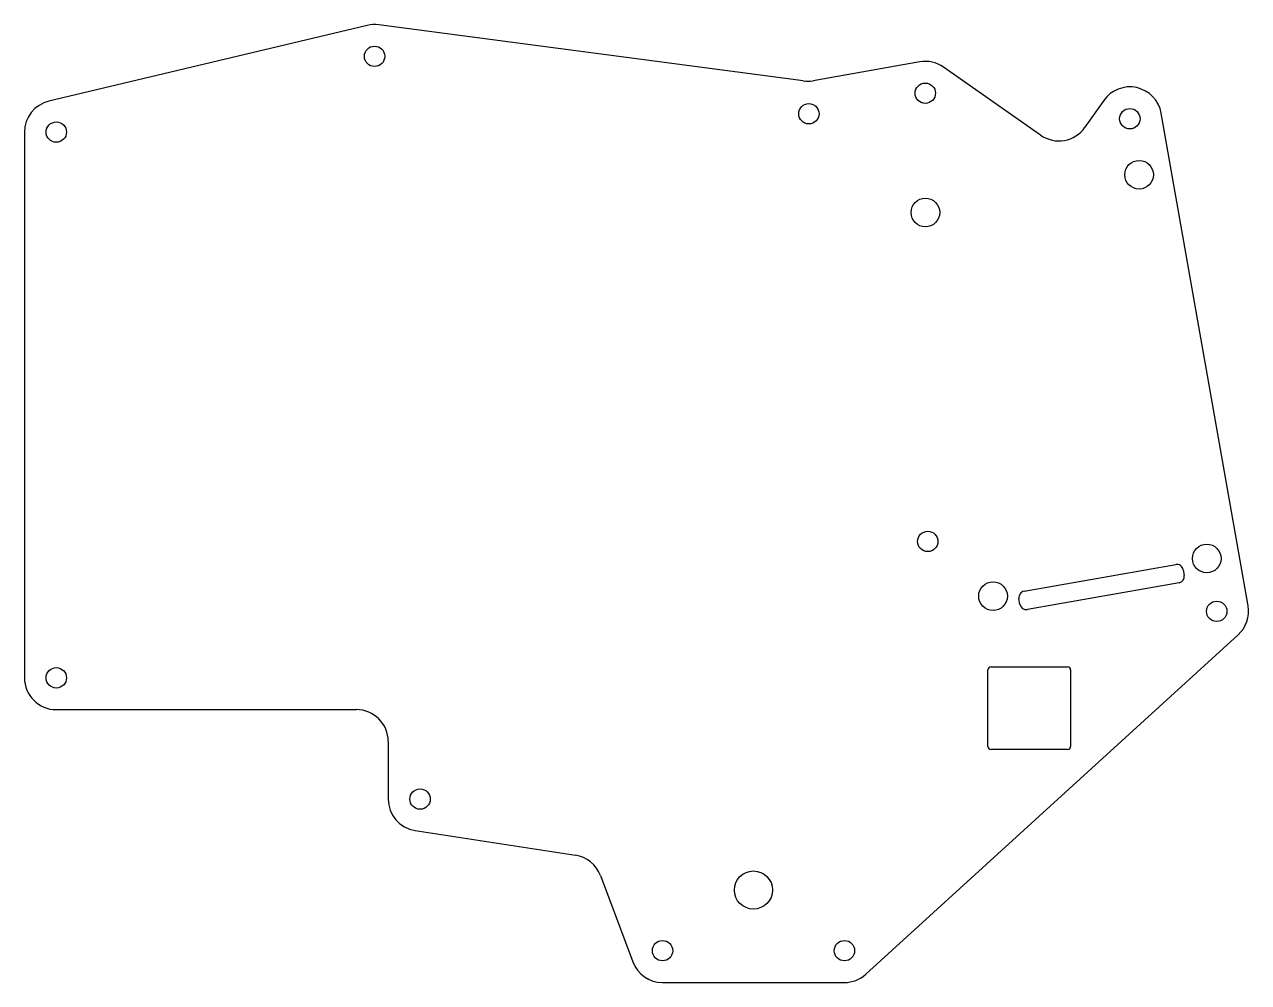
# Model space of a CAD drawing. Header units: metres. Extents: x -0.012 to 0.18, y -0.119 to 0.031.
import ezdxf

# ---------------------------------------------------------------- set-up
doc = ezdxf.new("R2010")
doc.units = ezdxf.units.M

msp = doc.modelspace()

# ---------------------------------------------------------------- linework, layer by layer
for p, q in [((0.041704397363469814, 0.03105778107342684), (-0.008301852636530202, 0.019151531073426833)), ((0.11022766423319853, 0.022331078410233744), (0.04351783502368041, 0.03115061755993519)), ((0.12852429923705236, 0.0253214500720165), (0.11175124014521357, 0.022363907205107898)), ((0.14751677393615475, 0.01381055911218789), (0.13226042230714222, 0.024493171528400425)), ((0.15743673380040377, 0.01926049604117136), (0.15448041633935494, 0.015038437151877573)), ((0.1801020236481992, -0.06012656949363981), (0.16645653278690972, 0.01726085474775075)), ((-0.01214375, 0.0142875), (-0.01214375, -0.0714375)), ((0.14492636653428184, -0.05784460000562788), (0.16875871415717728, -0.05364231410608817)), ((0.16991717008785642, -0.054453473681433454), (0.17007345344775665, -0.05533980065914444)), ((0.16926229387241137, -0.056498256589823576), (0.14542994624951594, -0.06070054248936329)), ((0.1442714903188368, -0.059889382914018005), (0.14411520695893656, -0.059003055936307024)), ((0.12004898182067007, -0.11799572487937704), (0.1785457167038082, -0.0646905352613515)), ((0.1392325, -0.08220000000000001), (0.1392325, -0.0702)), ((0.1397325, -0.0697), (0.15173250000000002, -0.0697)), ((0.15223250000000002, -0.0702), (0.15223250000000002, -0.08220000000000001)), ((-0.00714375, -0.0764375), (0.04000625000000001, -0.0764375)), ((0.04500625, -0.0814375), (0.045006250000000005, -0.09048749999999998)), ((0.15173250000000002, -0.08270000000000001), (0.1397325, -0.08270000000000001)), ((0.049245964078730296, -0.09542935848825308), (0.07441531557685847, -0.09930156641104204)), ((0.078336675543434, -0.10248780769135318), (0.0834246041121548, -0.116055617207942)), ((0.08810625, -0.11930000000000002), (0.11668125, -0.11930000000000002))]:
    msp.add_line(p, q)
for centre, radius in [((0.042862500000000005, 0.026193750000000002), 0.0016), ((0.129392540125387, 0.020397411306955462), 0.0016), ((0.11110096712287651, 0.017172113467014315), 0.0016), ((0.1615324940218487, 0.016392613859416094), 0.0016), ((-0.007143750000000001, 0.014287500000000002), 0.0016), ((0.1629893984516561, 0.007583015057829989), 0.00225), ((0.1294074540739398, 0.001661612199387666), 0.00225), ((0.12977812500000002, -0.05000625), 0.0016), ((0.17361666692487224, -0.05268721942651715), 0.00225), ((0.14003472254715593, -0.05860862228495947), 0.00225), ((0.17517798488313815, -0.060994810381974476), 0.0016), ((-0.007143750000000001, -0.0714375), 0.0016), ((0.05000625, -0.0904875), 0.0016), ((0.10239374999999999, -0.10477500000000001), 0.003), ((0.08810625, -0.11430000000000001), 0.0016), ((0.11668125, -0.11430000000000001), 0.0016)]:
    msp.add_circle(centre, radius)
for centre, radius, start, end in [((0.04286250000000002, 0.026193749999999846), 0.005000000000000155, 82.46874522213042, 103.39249775375076), ((0.129392540125387, 0.02039741130695548), 0.004999999999999978, 55.0000000000001, 99.99999999999999), ((0.11088299925687889, 0.027287945970169043), 0.005000000000000107, 262.46874522213074, 280.00000000000006), ((0.1615324940218487, 0.0163926138594161), 0.004999999999999989, 9.99999999999995, 144.99999999999952), ((-0.007143750000000004, 0.014287500000000003), 0.004999999999999996, 103.39249775375112, 180.00000000000006), ((0.15038465611791002, 0.017906319333632785), 0.004999999999999966, 234.99999999999926, 324.9999999999999), ((0.1689323623348442, -0.05462712185910038), 0.0009999999999999994, 10, 100.00000000000009), ((0.16908864569474444, -0.05551344883681136), 0.0010000000000000015, -79.99999999999983, 10), ((0.14510001471194878, -0.058829407758640095), 0.0009999999999999994, 99.9999999999999, 190), ((0.145256298071849, -0.05971573473635107), 0.0010000000000000015, 190, 279.99999999999983), ((0.17517798488313804, -0.06099481038197443), 0.0050000000000001, -47.658631483246616, 9.999999999999435), ((0.13973250000000006, -0.07020000000000005), 0.0005000000000000595, 90.00000000000637, 179.99999999999363), ((0.15173249999999996, -0.07020000000000005), 0.0005000000000000595, 6.366462912410498e-12, 89.99999999999363), ((-0.007143749999999994, -0.0714375), 0.005000000000000005, -180, -90.00000000000006), ((0.04000625000000001, -0.0814375), 0.004999999999999994, 0, 90), ((0.13973250000000006, -0.08219999999999995), 0.0005000000000000595, 180.00000000000637, 269.99999999999363), ((0.15173249999999996, -0.08219999999999995), 0.0005000000000000595, 270.00000000000637, 359.99999999999363), ((0.05000625000000002, -0.09048749999999998), 0.005000000000000017, -180, -98.74616226255542), ((0.07365502965558876, -0.10424342489929514), 0.005000000000000015, 20.556045219583353, 81.25383773744474), ((0.08810625, -0.11430000000000004), 0.004999999999999977, -159.44395478041645, -90), ((0.11668125, -0.11429999999999998), 0.005000000000000031, -90, -47.65863148324715)]:
    msp.add_arc(centre, radius, start, end)

doc.saveas('drawing.dxf')
